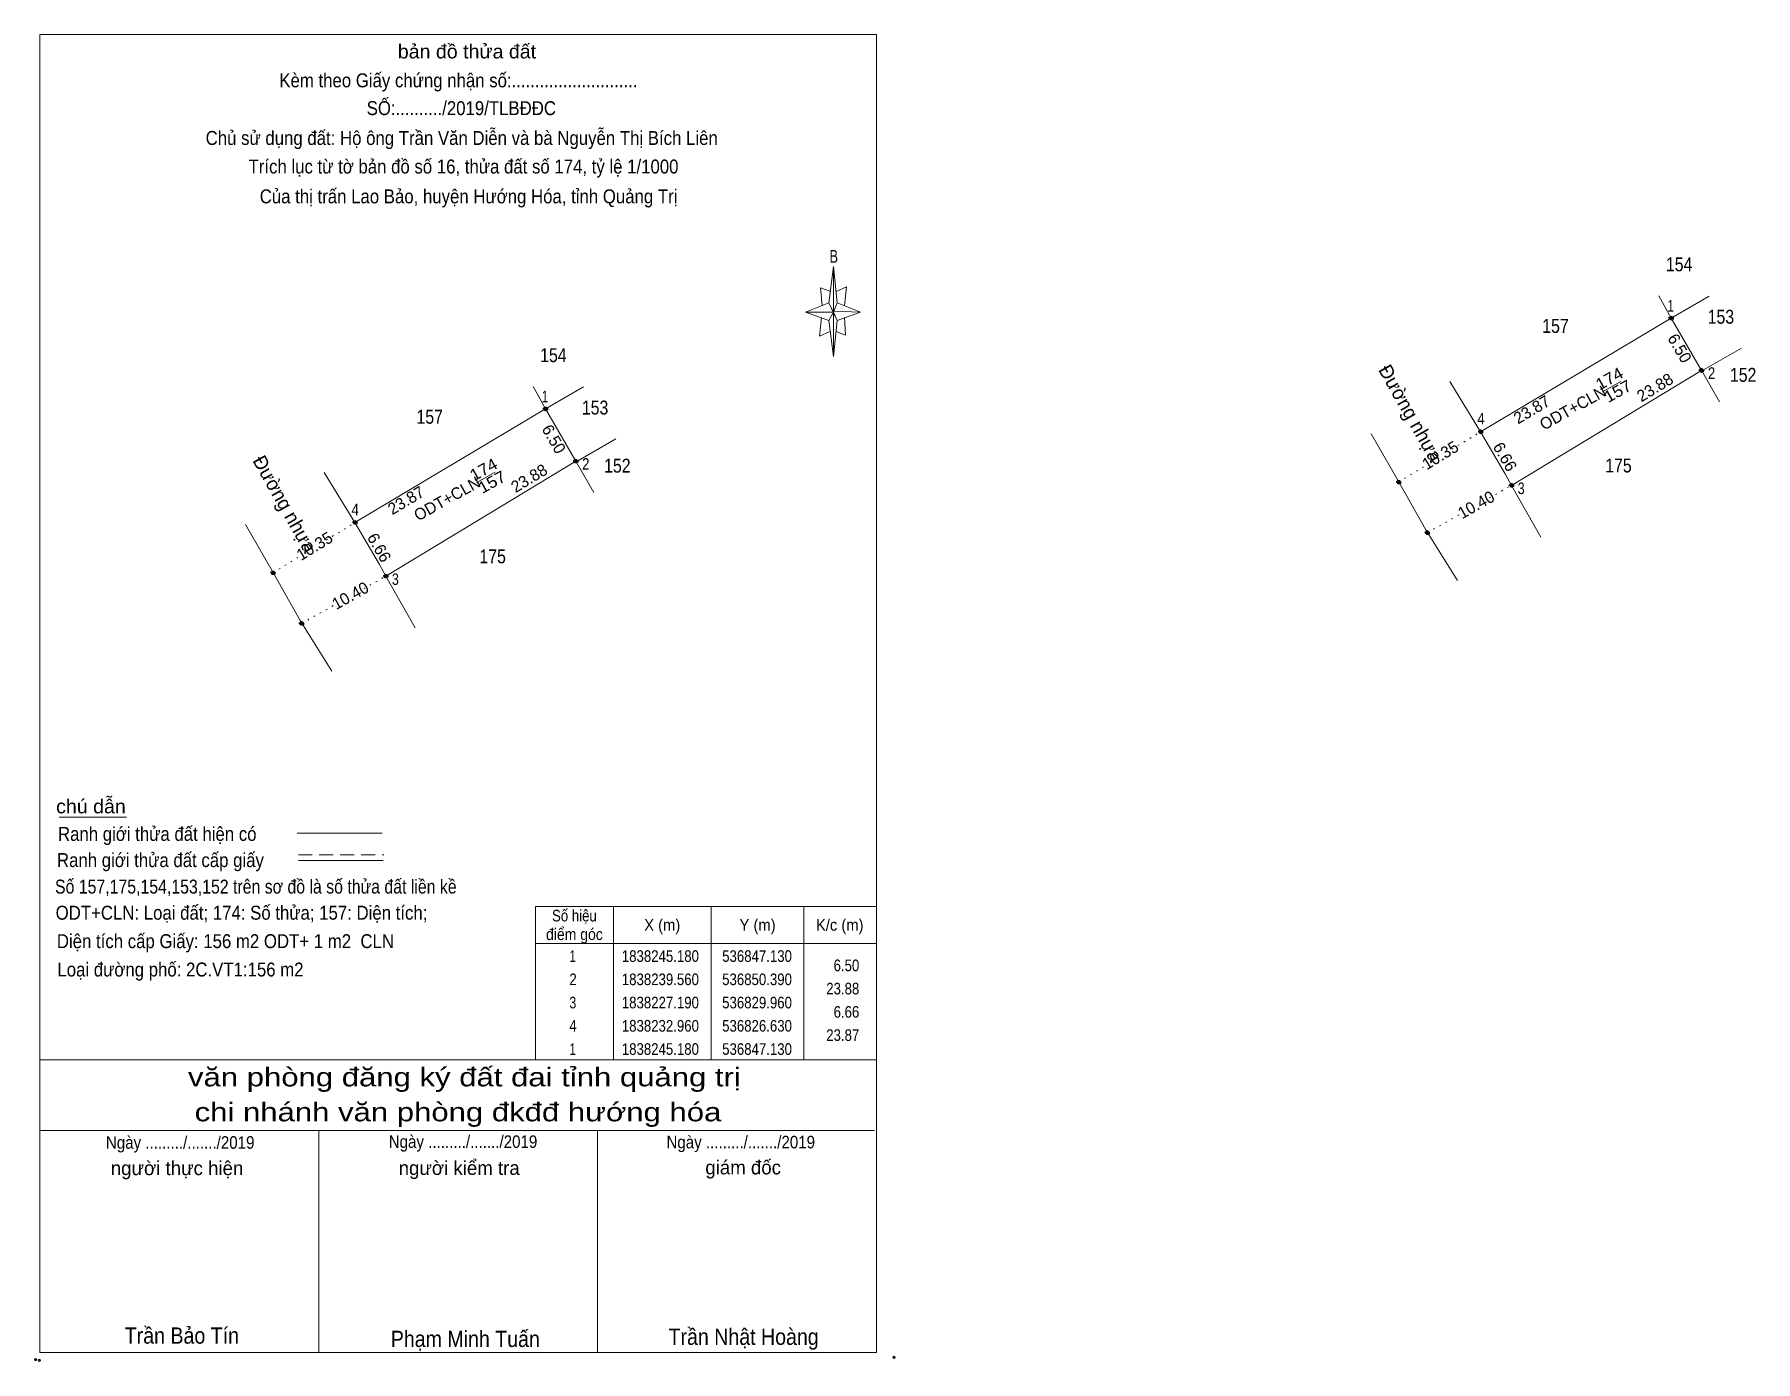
# Model space of a CAD drawing. Header units: metres. Extents: x 536671 to 536856, y 1838133 to 1838276.
import ezdxf
from ezdxf.enums import TextEntityAlignment as Align

# ---------------------------------------------------------------- set-up
doc = ezdxf.new("R2010")
doc.units = ezdxf.units.M
doc.header["$LTSCALE"] = 0.5
doc.header["$PDMODE"] = 32
doc.header["$PDSIZE"] = 0.25
doc.linetypes.add('DOTTED', pattern=[1.5, 0.3, -1.2])
doc.linetypes.add('MEDIUM_DASHED', pattern=[4.5, 3, -1.5])
for name, color, linetype, lineweight in [('10', 7, 'Continuous', 13), ('13', 7, 'DOTTED', 13), ('17', 7, 'Continuous', 13), ('23', 7, 'Continuous', 13), ('5', 7, 'Continuous', 13), ('6', 7, 'Continuous', 13), ('63', 7, 'Continuous', 13)]:
    doc.layers.add(name, color=color, linetype=linetype, lineweight=lineweight)

msp = doc.modelspace()

# ---------------------------------------------------------------- hatches: boundary and pattern name
at = {"layer": '13'}
for points in [[(536847.38, 1838245.18, 1), (536846.88, 1838245.18, 1)], [(536850.64, 1838239.56, 1), (536850.14, 1838239.56, 1)], [(536726.2736, 1838235.4183, 1), (536725.7736, 1838235.4183, 1)], [(536826.88, 1838232.96, 1), (536826.38, 1838232.96, 1)], [(536729.5336, 1838229.7983, 1), (536729.0336, 1838229.7983, 1)], [(536818.06, 1838227.54, 1), (536817.56, 1838227.54, 1)], [(536830.21, 1838227.19, 1), (536829.71, 1838227.19, 1)], [(536705.7736, 1838223.1983, 1), (536705.2736, 1838223.1983, 1)], [(536821.14, 1838222.1, 1), (536820.64, 1838222.1, 1)], [(536696.9536, 1838217.7783, 1), (536696.4536, 1838217.7783, 1)], [(536709.1036, 1838217.4283, 1), (536708.6036, 1838217.4283, 1)], [(536700.0336, 1838212.3383, 1), (536699.5336, 1838212.3383, 1)]]:
    msp.add_hatch(color=256, dxfattribs=at).paths.add_polyline_path(points)

# ---------------------------------------------------------------- linework, layer by layer
at = {"layer": '10'}
for p, q in [((536847.13, 1838245.18), (536845.79, 1838247.59)), ((536847.13, 1838245.18), (536851.21, 1838247.55)), ((536850.43, 1838239.5), (536854.7, 1838241.96)), ((536850.43, 1838239.5), (536852.33, 1838236.18)), ((536726.02, 1838235.42), (536724.68, 1838237.83)), ((536726.02, 1838235.42), (536730.1, 1838237.79)), ((536826.63, 1838232.96), (536823.32, 1838238.35)), ((536729.32, 1838229.74), (536733.59, 1838232.2)), ((536705.52, 1838223.2), (536702.21, 1838228.59)), ((536729.32, 1838229.74), (536731.22, 1838226.42))]:
    msp.add_line(p, q, dxfattribs=at)
for points in [[(536826.63, 1838232.96), (536847.13, 1838245.18), (536850.39, 1838239.56)], [(536829.96, 1838227.19), (536850.39, 1838239.56), (536850.43, 1838239.5)], [(536705.52, 1838223.2), (536726.02, 1838235.42), (536729.28, 1838229.8)], [(536708.85, 1838217.43), (536729.28, 1838229.8), (536729.32, 1838229.74)]]:
    msp.add_lwpolyline(points, dxfattribs=at)
at = {"layer": '13', "linetype": 'Continuous'}
for p, q in [((536839.74, 1838237.26), (536841.71, 1838238.36)), ((536718.63, 1838227.5), (536720.6, 1838228.6))]:
    msp.add_line(p, q, dxfattribs=at)
at = {"layer": '13'}
for p, q in [((536823.55, 1838231.07), (536826.63, 1838232.96)), ((536817.81, 1838227.54), (536820.6, 1838229.26)), ((536827.57, 1838225.85), (536829.96, 1838227.19)), ((536702.44, 1838221.31), (536705.52, 1838223.2)), ((536820.89, 1838222.1), (536824.45, 1838224.1)), ((536696.7, 1838217.78), (536699.49, 1838219.5)), ((536706.46, 1838216.09), (536708.85, 1838217.43)), ((536699.78, 1838212.34), (536703.34, 1838214.34))]:
    msp.add_line(p, q, dxfattribs=at)
for centre in [(536847.13, 1838245.18), (536850.39, 1838239.56), (536726.0236, 1838235.4183), (536826.63, 1838232.96), (536729.2836, 1838229.7983), (536817.81, 1838227.54), (536829.96, 1838227.19), (536705.5236, 1838223.1983), (536820.89, 1838222.1), (536696.7036, 1838217.7783), (536708.8536, 1838217.4283), (536699.7836, 1838212.3383)]:
    msp.add_circle(centre, 0.25, dxfattribs=at)
at = {"layer": '17'}
msp.add_line((536673.69, 1838191.5), (536680.93, 1838191.5), dxfattribs=at)
at = {"layer": '23'}
for p, q in [((536826.63, 1838232.96), (536823.32, 1838238.35)), ((536705.52, 1838223.2), (536702.21, 1838228.59)), ((536833.09, 1838221.62), (536829.96, 1838227.19)), ((536820.73, 1838222.41), (536824.15, 1838216.95)), ((536711.98, 1838211.86), (536708.85, 1838217.43)), ((536699.62, 1838212.65), (536703.04, 1838207.19))]:
    msp.add_line(p, q, dxfattribs=at)
for points in [[(536814.85, 1838232.74), (536817.57, 1838228), (536820.73, 1838222.41)], [(536829.96, 1838227.19), (536829.28, 1838228.44), (536826.63, 1838232.96)], [(536693.74, 1838222.98), (536696.46, 1838218.24), (536699.62, 1838212.65)], [(536708.85, 1838217.43), (536708.17, 1838218.68), (536705.52, 1838223.2)]]:
    msp.add_lwpolyline(points, dxfattribs=at)
at = {"layer": '5'}
for p, q in [((536756.5, 1838246.84), (536757, 1838250.74)), ((536757.4, 1838246.84), (536759.9, 1838245.84)), ((536756.5, 1838244.94), (536754, 1838245.84)), ((536757.4, 1838244.94), (536757, 1838241.04)), ((536758.2, 1838245.24), (536758.3, 1838243.34)), ((536758.3, 1838243.34), (536757.3, 1838243.74)), ((536671.63, 1838165.4), (536761.63, 1838165.4)), ((536671.63, 1838157.8), (536761.43, 1838157.8)), ((536671.63, 1838157.8), (536761.43, 1838157.8)), ((536671.63, 1838157.8), (536761.43, 1838157.8)), ((536701.63, 1838133.9), (536701.63, 1838157.8)), ((536731.63, 1838133.9), (536731.63, 1838157.8))]:
    msp.add_line(p, q, dxfattribs=at)
for points in [[(536671.63, 1838275.7), (536761.63, 1838275.7), (536761.63, 1838133.9), (536671.63, 1838133.9)], [(536757, 1838250.74), (536757.4, 1838246.84), (536757, 1838245.84)], [(536757, 1838245.84), (536754, 1838245.84), (536756.5, 1838246.84), (536757.4, 1838244.94), (536759.9, 1838245.84), (536757, 1838245.94)], [(536757, 1838245.84), (536757, 1838241.04), (536756.5, 1838244.94)]]:
    msp.add_lwpolyline(points, close=True, dxfattribs=at)
for points in [[(536756.7, 1838248.04), (536755.6, 1838248.44), (536755.8, 1838246.54)], [(536757.3, 1838248.04), (536758.4, 1838248.54), (536758.2, 1838246.54)], [(536757, 1838245.84), (536756.5, 1838246.84), (536754, 1838245.84)], [(536755.7, 1838245.24), (536755.5, 1838243.24), (536756.6, 1838243.74)], [(536757, 1838245.84), (536757.4, 1838244.94), (536759.9, 1838245.84)], [(536761.63, 1838133.9), (536671.63, 1838133.9), (536671.63, 1838157.8)]]:
    msp.add_lwpolyline(points, dxfattribs=at)
for p in [(536671.16, 1838133.13), (536671.56, 1838133.06)]:
    msp.add_point(p, dxfattribs=at)
at = {"layer": '6'}
for p, q in [((536699.29, 1838189.76), (536708.43, 1838189.76)), ((536699.43, 1838186.83), (536708.57, 1838186.83))]:
    msp.add_line(p, q, dxfattribs=at)
at = {"layer": '6', "linetype": 'MEDIUM_DASHED'}
msp.add_line((536699.43, 1838187.45), (536708.63, 1838187.45), dxfattribs=at)
at = {"layer": '6'}
msp.add_point((536763.53, 1838133.4), dxfattribs=at)
at = {"layer": '63'}
for p, q in [((536733.33, 1838181.9), (536733.33, 1838165.4)), ((536743.83, 1838181.9), (536743.83, 1838165.4)), ((536753.83, 1838181.9), (536753.83, 1838165.4)), ((536724.93, 1838177.9), (536761.63, 1838177.9))]:
    msp.add_line(p, q, dxfattribs=at)
msp.add_lwpolyline([(536724.93, 1838181.9), (536761.63, 1838181.9), (536761.63, 1838165.4), (536724.93, 1838165.4)], close=True, dxfattribs=at)

# ---------------------------------------------------------------- texts
at = {"layer": '13', "width": 0.85}
for s, p in [('154', (536847.985, 1838250.22)), ('157', (536834.68, 1838243.59)), ('153', (536852.475, 1838244.58)), ('154', (536726.865, 1838240.45)), ('152', (536854.87, 1838238.33)), ('153', (536731.355, 1838234.81)), ('157', (536713.56, 1838233.82)), ('152', (536733.75, 1838228.56)), ('175', (536841.455, 1838228.58)), ('175', (536720.335, 1838218.81))]:
    msp.add_text(s, height=1.5, dxfattribs=at).set_placement(p, align=Align.CENTER)
at = {"layer": '13'}
for s, height, rotation, p in [('Đường nhựa', 1.5, 299.479, (536818.4283, 1838234.5891)), ('10.35', 1.25, 31.571, (536822.6128, 1838229.8986)), ('Đường nhựa', 1.5, 299.479, (536697.3083, 1838224.8191)), ('10.40', 1.25, 29.301, (536826.4491, 1838224.5602)), ('10.35', 1.25, 31.571, (536701.4928, 1838220.1286)), ('10.40', 1.25, 29.301, (536705.3291, 1838214.7902))]:
    msp.add_text(s, height=height, rotation=rotation, dxfattribs=at).set_placement(p, align=Align.CENTER)
at = {"layer": '13', "width": 1.1}
for s, p in [('174', (536840.78, 1838238.1247)), ('157', (536841.68, 1838236.7736)), ('174', (536719.66, 1838228.3547)), ('157', (536720.56, 1838227.0036))]:
    msp.add_text(s, height=1.25, rotation=29.208, dxfattribs=at).set_placement(p, align=Align.CENTER)
at = {"layer": '13'}
for p in [(536840.28, 1838236.9026), (536719.16, 1838227.1326)]:
    msp.add_text('ODT+CLN', height=1.25, rotation=29.208, dxfattribs=at).set_placement(p, align=Align.RIGHT)
at = {"layer": '5'}
for s, height, width, p in [('bản đồ thửa đất', 1.5, 1.05, (536717.57, 1838273.12)), ('Kèm theo Giấy chứng nhận số:...........................', 1.5, 0.9, (536716.65, 1838270.01)), ('SỐ:........../2019/TLBĐĐC', 1.5, 0.9, (536716.965, 1838267.02)), ('Chủ sử dụng đất: Hộ ông Trần Văn Diễn và bà Nguyễn Thị Bích Liên', 1.5, 0.9, (536717.005, 1838263.81)), ('Trích lục từ tờ bản đồ số 16, thửa đất số 174, tỷ lệ 1/1000 ', 1.5, 0.9, (536717.45, 1838260.74)), ('Của thị trấn Lao Bảo, huyện Hướng Hóa, tỉnh Quảng Trị', 1.5, 0.9, (536717.745, 1838257.53)), ('B', 1.378, 0.75, (536757.03, 1838251.14)), ('văn phòng đăng ký đất đai tỉnh quảng trị', 2, 1.25, (536717.295, 1838162.54)), ('chi nhánh văn phòng đkđđ hướng hóa', 2, 1.25, (536716.605, 1838158.78)), ('Ngày ........./......./2019', 1.35, 0.9, (536686.715, 1838155.83)), ('Ngày ........./......./2019', 1.35, 0.9, (536717.145, 1838155.92)), ('Ngày ........./......./2019', 1.35, 0.9, (536747.025, 1838155.87)), ('Trần Bảo Tín', 1.75, 0.9, (536686.9, 1838134.86)), ('Phạm Minh Tuấn', 1.75, 0.9, (536717.395, 1838134.5)), ('Trần Nhật Hoàng', 1.75, 0.9, (536747.335, 1838134.73))]:
    msp.add_text(s, height=height, dxfattribs=dict(at, width=width)).set_placement(p, align=Align.CENTER)
for s, p in [('người thực hiện', (536686.38, 1838152.99)), ('người kiểm tra', (536716.735, 1838153.01)), ('giám đốc', (536747.285, 1838153.07))]:
    msp.add_text(s, height=1.5, dxfattribs=at).set_placement(p, align=Align.CENTER)
at = {"layer": '6'}
for s, width, p in [('chú dẫn', 1.05, (536673.37, 1838191.91)), ('Ranh giới thửa đất hiện có ', 0.9, (536673.57, 1838188.95)), ('Ranh giới thửa đất cấp giấy', 0.9, (536673.46, 1838186.13)), ('Số 157,175,154,153,152 trên sơ đồ là số thửa đất liền kề', 0.85, (536673.25, 1838183.28)), ('ODT+CLN: Loại đất; 174: Số thửa; 157: Diện tích;', 0.9, (536673.32, 1838180.47)), ('Diện tích cấp Giấy: 156 m2 ODT+ 1 m2  CLN', 0.9, (536673.45, 1838177.41)), ('Loại đường phố: 2C.VT1:156 m2', 0.9, (536673.51, 1838174.36))]:
    msp.add_text(s, height=1.5, dxfattribs=dict(at, width=width)).set_placement(p)
at = {"layer": '63'}
for s, width, p in [(' 1', 0.75, (536847.43, 1838245.89)), (' 2', 0.85, (536851.87, 1838238.64)), (' 1', 0.75, (536726.31, 1838236.12)), (' 4', 0.85, (536827.06, 1838233.74)), (' 2', 0.85, (536730.75, 1838228.87)), (' 3', 0.8, (536831.36, 1838226.25)), (' 4', 0.85, (536705.94, 1838223.97)), (' 3', 0.8, (536710.24, 1838216.48)), ('6.50', 0.85, (536759.78, 1838174.93)), ('23.88', 0.85, (536759.78, 1838172.43)), ('6.66', 0.85, (536759.78, 1838169.93)), ('23.87', 0.85, (536759.78, 1838167.43))]:
    msp.add_text(s, height=1.25, dxfattribs=dict(at, width=width)).set_placement(p, align=Align.RIGHT)
for s, rotation, p in [('6.50', 300.117, (536847.4983, 1838241.6286)), ('23.88', 31.194, (536845.7063, 1838237.194)), ('23.87', 30.799, (536832.445, 1838234.8058)), ('6.50', 300.117, (536726.3783, 1838231.8586)), ('6.66', 299.99, (536828.7087, 1838229.9574)), ('23.88', 31.194, (536724.5863, 1838227.424)), ('23.87', 30.799, (536711.33, 1838225.0387)), ('6.66', 299.99, (536707.5887, 1838220.1874))]:
    msp.add_text(s, height=1.25, rotation=rotation, dxfattribs=at).set_placement(p, align=Align.CENTER)
for s, width, p in [('Số hiệu', 0.85, (536729.13, 1838180.28)), ('X (m)', 0.95, (536738.58, 1838179.28)), ('Y (m)', 0.95, (536748.835, 1838179.28)), ('K/c (m)', 0.95, (536757.675, 1838179.28)), ('điểm góc', 0.9, (536729.13, 1838178.28)), (' 1', 0.75, (536728.78, 1838175.93)), ('1838245.180', 0.85, (536738.38, 1838175.93)), ('536847.130', 0.85, (536748.78, 1838175.93)), (' 2', 0.85, (536728.785, 1838173.43)), ('1838239.560', 0.85, (536738.38, 1838173.43)), ('536850.390', 0.85, (536748.78, 1838173.43)), (' 3', 0.8, (536728.775, 1838170.93)), ('1838227.190', 0.85, (536738.38, 1838170.93)), ('536829.960', 0.85, (536748.78, 1838170.93)), (' 4', 0.85, (536728.78, 1838168.43)), ('1838232.960', 0.85, (536738.38, 1838168.43)), ('536826.630', 0.85, (536748.78, 1838168.43)), (' 1', 0.75, (536728.78, 1838165.93)), ('1838245.180', 0.85, (536738.38, 1838165.93)), ('536847.130', 0.85, (536748.78, 1838165.93))]:
    msp.add_text(s, height=1.25, dxfattribs=dict(at, width=width)).set_placement(p, align=Align.CENTER)

doc.saveas('drawing.dxf')
